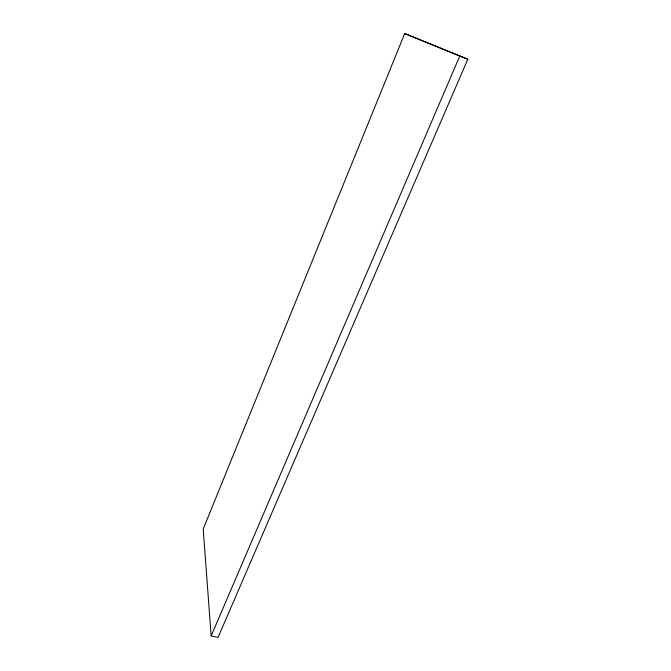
<?xml version="1.0" encoding="UTF-8"?>
<svg xmlns="http://www.w3.org/2000/svg" width="671" height="671" viewBox="0 0 671 671"><rect width="100%" height="100%" fill="white"/><g stroke="black" fill="none" stroke-linecap="round" stroke-linejoin="round"><path stroke-width="1.01" d="M404.73 33.55L203.204 529.05L211.147 635.974L218.041 637.45L467.796 59.249L404.73 33.55L467.796 59.249M211.147 635.974L459.828 55.911"/></g></svg>
